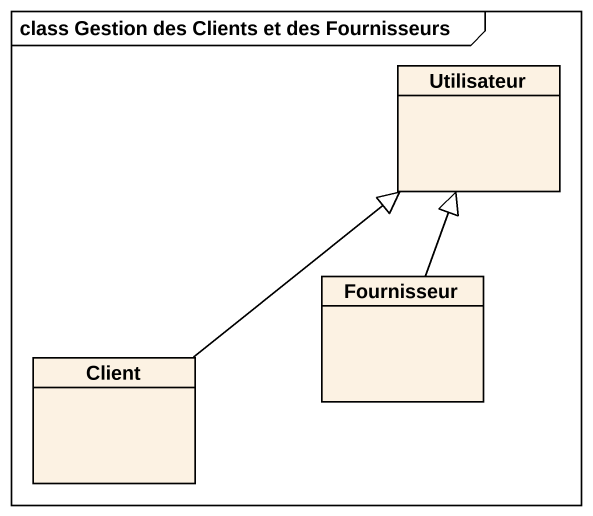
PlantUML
@startuml
mainframe class Gestion des Clients et des Fournisseurs
hide circle
hide empty members
class Utilisateur
class Fournisseur
class Client
Fournisseur -up-|> Utilisateur
Client -up-|> Utilisateur
@enduml
